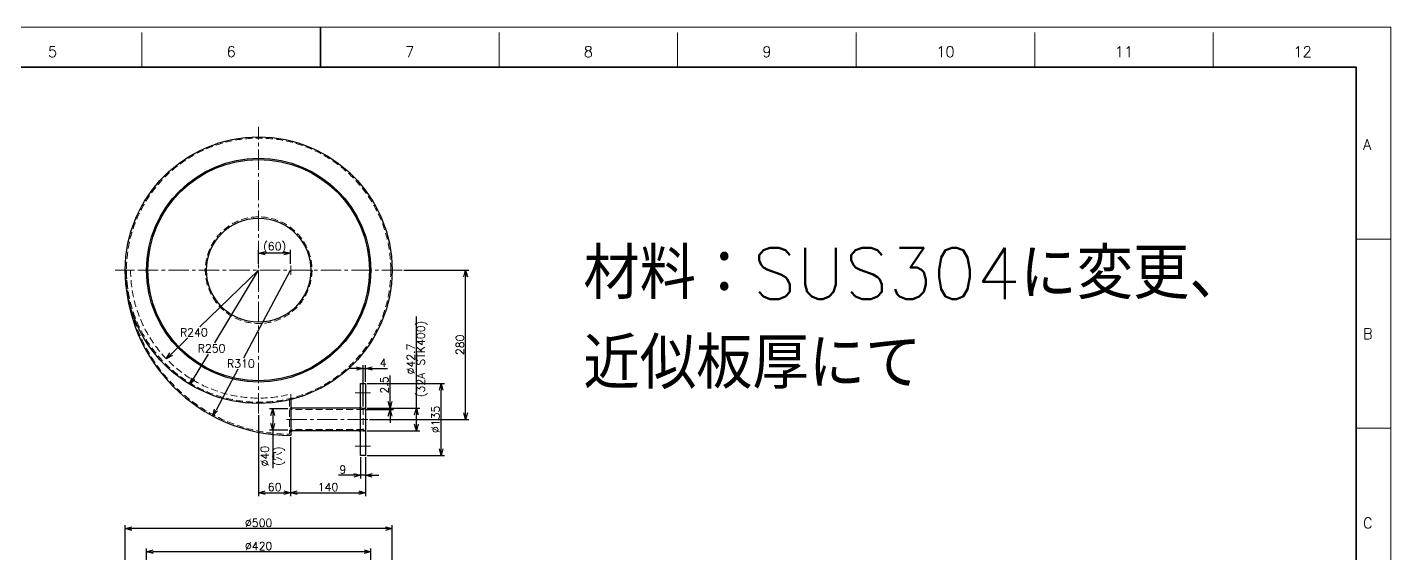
# Model space of a CAD drawing. Header units: millimetres. Extents: x 0 to 4141, y -24 to 2915.
# Drawn here: x 1586 to 4141, y 1927 to 2915 of the extents above; entities that cross this region are included whole.
import ezdxf
from ezdxf.enums import TextEntityAlignment as Align

# ---------------------------------------------------------------- set-up
doc = ezdxf.new("R2010")
doc.units = ezdxf.units.MM
doc.header["$LTSCALE"] = 2
doc.header["$PDMODE"] = 99
doc.header["$PDSIZE"] = 1
doc.linetypes.add('CENTER2', pattern=[28.575, 19.05, -3.175, 3.175, -3.175])
doc.linetypes.add('HIDDEN', pattern=[9.525, 6.35, -3.175])
for name, color, linetype, lineweight in [('04_HIDDEN', 2, 'HIDDEN', 13), ('05_CENTER', 4, 'CENTER2', 13), ('07_TEXT', 3, 'Continuous', 13), ('08_DIM', 3, 'Continuous', 13), ('90_FRAME', 5, 'Continuous', 35)]:
    doc.layers.add(name, color=color, linetype=linetype, lineweight=lineweight)
doc.layers.add('91_BLANK', color=5, linetype='Continuous', lineweight=0, plot=False)
doc.styles.add('KSS_TXT', font='txt.shx', dxfattribs={"bigfont": 'extfont2.shx'})
doc.dimstyles.new('KSS_DIM', dxfattribs={"dimscale": 5, "dimtxt": 3, "dimasz": 2.5, "dimexe": 1.25, "dimexo": 0.625, "dimtad": 1, "dimdsep": 46, "dimtxsty": 'KSS_TXT', "dimblk": 'OPEN30', "dimcen": 0, "dimazin": 2, "dimtfac": 0.75, "dimtmove": 0, "dimatfit": 3, "dimldrblk": 'OPEN30', "dimfxl": 1.25, "dimtolj": 1, "dimarcsym": 0})
doc.dimstyles.new('KSS_DIM$4', dxfattribs={"dimscale": 5, "dimtxt": 3, "dimasz": 2.5, "dimexe": 1.25, "dimexo": 0.625, "dimtad": 1, "dimtih": 1, "dimtoh": 1, "dimdsep": 46, "dimtxsty": 'KSS_TXT', "dimblk": 'OPEN30', "dimcen": 0, "dimse1": 1, "dimazin": 2, "dimtfac": 0.75, "dimtofl": 0, "dimtmove": 0, "dimatfit": 3, "dimldrblk": 'OPEN30', "dimfxl": 1.25, "dimtolj": 1, "dimarcsym": 0})

# ---------------------------------------------------------------- blocks, each defined once
blk = doc.blocks.new('_Open30')
at = {"color": 0, "linetype": 'ByBlock', "lineweight": -2}
for p, q in [((-1, 0.27), (0, 0)), ((0, 0), (-1, -0.27)), ((0, 0), (-1, 0))]:
    blk.add_line(p, q, dxfattribs=at)
blk = doc.blocks.new('*D157')
at = {"layer": '08_DIM', "color": 0, "lineweight": -2, "transparency": 16777216}
for p, q in [((1809.4, 1858.8), (1809.4, 1936.9)), ((2216.9, 1930.7), (1821.9, 1930.7)), ((2229.4, 1858.8), (2229.4, 1936.9))]:
    blk.add_line(p, q, dxfattribs=at)
at = {"layer": 'Defpoints', "color": 0, "transparency": 16777216}
for p in [(1809.4, 1930.7), (1809.4, 1855.7), (2229.4, 1855.7)]:
    blk.add_point(p, dxfattribs=at)
at = {"layer": '08_DIM', "color": 0, "lineweight": -2, "transparency": 16777216, "xscale": 12.5, "yscale": 12.5, "zscale": 12.5, "rotation": 180}
blk.add_blockref('_Open30', (1809.4, 1930.7), dxfattribs=at)
at = {"layer": '08_DIM', "color": 0, "lineweight": -2, "transparency": 16777216, "xscale": 12.5, "yscale": 12.5, "zscale": 12.5}
blk.add_blockref('_Open30', (2229.4, 1930.7), dxfattribs=at)
at = {"layer": '08_DIM', "color": 0, "transparency": 16777216, "insert": (2019.4, 1941.3), "char_height": 15, "attachment_point": 5, "style": 'KSS_TXT'}
blk.add_mtext('\\A1;\\A1;%%c420', dxfattribs=at)
blk = doc.blocks.new('*D158')
at = {"layer": '08_DIM', "color": 0, "lineweight": -2, "transparency": 16777216}
for p, q in [((1769.4, 1808.8), (1769.4, 1980.3)), ((2256.9, 1974.1), (1781.9, 1974.1)), ((2269.4, 1808.8), (2269.4, 1980.3))]:
    blk.add_line(p, q, dxfattribs=at)
at = {"layer": 'Defpoints', "color": 0, "transparency": 16777216}
for p in [(1769.4, 1974.1), (1769.4, 1805.7), (2269.4, 1805.7)]:
    blk.add_point(p, dxfattribs=at)
at = {"layer": '08_DIM', "color": 0, "lineweight": -2, "transparency": 16777216, "xscale": 12.5, "yscale": 12.5, "zscale": 12.5, "rotation": 180}
blk.add_blockref('_Open30', (1769.4, 1974.1), dxfattribs=at)
at = {"layer": '08_DIM', "color": 0, "lineweight": -2, "transparency": 16777216, "xscale": 12.5, "yscale": 12.5, "zscale": 12.5}
blk.add_blockref('_Open30', (2269.4, 1974.1), dxfattribs=at)
at = {"layer": '08_DIM', "color": 0, "transparency": 16777216, "insert": (2019.4, 1984.7), "char_height": 15, "attachment_point": 5, "style": 'KSS_TXT'}
blk.add_mtext('\\A1;\\A1;%%c500', dxfattribs=at)
blk = doc.blocks.new('*D159')
at = {"layer": '08_DIM', "color": 0, "lineweight": -2, "transparency": 16777216}
for p, q in [((2019.4, 2186.7), (2019.4, 2035)), ((2079.4, 2145.7), (2079.4, 2035)), ((2031.9, 2041.3), (2066.9, 2041.3))]:
    blk.add_line(p, q, dxfattribs=at)
at = {"layer": 'Defpoints', "color": 0, "transparency": 16777216}
for p in [(2019.4, 2189.8), (2079.4, 2148.8), (2079.4, 2041.3)]:
    blk.add_point(p, dxfattribs=at)
at = {"layer": '08_DIM', "color": 0, "lineweight": -2, "transparency": 16777216, "xscale": 12.5, "yscale": 12.5, "zscale": 12.5, "rotation": 180}
blk.add_blockref('_Open30', (2019.4, 2041.3), dxfattribs=at)
at = {"layer": '08_DIM', "color": 0, "lineweight": -2, "transparency": 16777216, "xscale": 12.5, "yscale": 12.5, "zscale": 12.5}
blk.add_blockref('_Open30', (2079.4, 2041.3), dxfattribs=at)
at = {"layer": '08_DIM', "color": 0, "transparency": 16777216, "insert": (2049.4, 2051.9), "char_height": 15, "attachment_point": 5, "style": 'KSS_TXT'}
blk.add_mtext('\\A1;60', dxfattribs=at)
blk = doc.blocks.new('*D160')
at = {"layer": '08_DIM', "color": 0, "lineweight": -2, "transparency": 16777216}
for p, q in [((2079.4, 2145.7), (2079.4, 2035)), ((2219.4, 2108.2), (2219.4, 2035)), ((2091.9, 2041.3), (2206.9, 2041.3))]:
    blk.add_line(p, q, dxfattribs=at)
at = {"layer": 'Defpoints', "color": 0, "transparency": 16777216}
for p in [(2079.4, 2148.8), (2219.4, 2111.3), (2219.4, 2041.3)]:
    blk.add_point(p, dxfattribs=at)
at = {"layer": '08_DIM', "color": 0, "lineweight": -2, "transparency": 16777216, "xscale": 12.5, "yscale": 12.5, "zscale": 12.5, "rotation": 180}
blk.add_blockref('_Open30', (2079.4, 2041.3), dxfattribs=at)
at = {"layer": '08_DIM', "color": 0, "lineweight": -2, "transparency": 16777216, "xscale": 12.5, "yscale": 12.5, "zscale": 12.5}
blk.add_blockref('_Open30', (2219.4, 2041.3), dxfattribs=at)
at = {"layer": '08_DIM', "color": 0, "transparency": 16777216, "insert": (2149.4, 2051.9), "char_height": 15, "attachment_point": 5, "style": 'KSS_TXT'}
blk.add_mtext('\\A1;140', dxfattribs=at)
blk = doc.blocks.new('*D161')
at = {"layer": '08_DIM', "color": 0, "lineweight": -2, "transparency": 16777216}
for p, q in [((2315, 2200.2), (2315, 2371.7)), ((2222.6, 2200.2), (2321.3, 2200.2)), ((2315, 2170), (2315, 2187.7)), ((2222.6, 2157.5), (2321.3, 2157.5))]:
    blk.add_line(p, q, dxfattribs=at)
at = {"layer": 'Defpoints', "color": 0, "transparency": 16777216}
for p in [(2219.4, 2200.2), (2315, 2200.2), (2219.4, 2157.5)]:
    blk.add_point(p, dxfattribs=at)
at = {"layer": '08_DIM', "color": 0, "lineweight": -2, "transparency": 16777216, "xscale": 12.5, "yscale": 12.5, "zscale": 12.5}
for p, rotation in [((2315, 2200.2), 90), ((2315, 2157.5), 270)]:
    blk.add_blockref('_Open30', p, dxfattribs=dict(at, rotation=rotation))
at = {"layer": '08_DIM', "color": 0, "transparency": 16777216, "char_height": 15, "attachment_point": 5, "rotation": 90, "style": 'KSS_TXT'}
for s, insert in [('\\A1;(32A STK400)', (2325.7, 2292.2)), ('\\A1;\\A1;%%c42.7', (2304.4, 2292.2))]:
    blk.add_mtext(s, dxfattribs=dict(at, insert=insert))
blk = doc.blocks.new('*D162')
at = {"layer": '08_DIM', "color": 0, "lineweight": -2, "transparency": 16777216}
for p, q in [((2222.6, 2246.3), (2367.8, 2246.3)), ((2361.5, 2123.8), (2361.5, 2233.8)), ((2222.6, 2111.3), (2367.8, 2111.3))]:
    blk.add_line(p, q, dxfattribs=at)
at = {"layer": 'Defpoints', "color": 0, "transparency": 16777216}
for p in [(2219.4, 2246.3), (2361.5, 2246.3), (2219.4, 2111.3)]:
    blk.add_point(p, dxfattribs=at)
at = {"layer": '08_DIM', "color": 0, "lineweight": -2, "transparency": 16777216, "xscale": 12.5, "yscale": 12.5, "zscale": 12.5}
for p, rotation in [((2361.5, 2246.3), 90), ((2361.5, 2111.3), 270)]:
    blk.add_blockref('_Open30', p, dxfattribs=dict(at, rotation=rotation))
at = {"layer": '08_DIM', "color": 0, "transparency": 16777216, "insert": (2350.9, 2178.8), "char_height": 15, "attachment_point": 5, "rotation": 90, "style": 'KSS_TXT'}
blk.add_mtext('\\A1;\\A1;%%c135', dxfattribs=at)
blk = doc.blocks.new('*D163')
at = {"layer": '08_DIM', "color": 0, "lineweight": -2, "transparency": 16777216}
for p, q in [((2291.6, 2458.8), (2413.5, 2458.8)), ((2407.3, 2191.3), (2407.3, 2446.3)), ((2227.2, 2178.8), (2413.5, 2178.8))]:
    blk.add_line(p, q, dxfattribs=at)
at = {"layer": 'Defpoints', "color": 0, "transparency": 16777216}
for p in [(2288.4, 2458.8), (2407.3, 2458.8), (2224.1, 2178.8)]:
    blk.add_point(p, dxfattribs=at)
at = {"layer": '08_DIM', "color": 0, "lineweight": -2, "transparency": 16777216, "xscale": 12.5, "yscale": 12.5, "zscale": 12.5}
for p, rotation in [((2407.3, 2458.8), 90), ((2407.3, 2178.8), 270)]:
    blk.add_blockref('_Open30', p, dxfattribs=dict(at, rotation=rotation))
at = {"layer": '08_DIM', "color": 0, "transparency": 16777216, "insert": (2396.7, 2318.8), "char_height": 15, "attachment_point": 5, "rotation": 90, "style": 'KSS_TXT'}
blk.add_mtext('\\A1;280', dxfattribs=at)
blk = doc.blocks.new('*D164')
at = {"layer": '08_DIM', "color": 0, "lineweight": -2, "transparency": 16777216}
for p, q in [((2210.4, 2108.2), (2210.4, 2067.9)), ((2219.4, 2108.2), (2219.4, 2067.9)), ((2197.9, 2074.1), (2169.2, 2074.1)), ((2219.4, 2074.1), (2210.4, 2074.1)), ((2231.9, 2074.1), (2244.4, 2074.1))]:
    blk.add_line(p, q, dxfattribs=at)
at = {"layer": 'Defpoints', "color": 0, "transparency": 16777216}
for p in [(2210.4, 2111.3), (2219.4, 2111.3), (2210.4, 2074.1)]:
    blk.add_point(p, dxfattribs=at)
at = {"layer": '08_DIM', "color": 0, "lineweight": -2, "transparency": 16777216, "xscale": 12.5, "yscale": 12.5, "zscale": 12.5}
blk.add_blockref('_Open30', (2210.4, 2074.1), dxfattribs=at)
at = {"layer": '08_DIM', "color": 0, "lineweight": -2, "transparency": 16777216, "xscale": 12.5, "yscale": 12.5, "zscale": 12.5, "rotation": 180}
blk.add_blockref('_Open30', (2219.4, 2074.1), dxfattribs=at)
at = {"layer": '08_DIM', "color": 0, "transparency": 16777216, "insert": (2177.3, 2084.8), "char_height": 15, "attachment_point": 5, "style": 'KSS_TXT'}
blk.add_mtext('\\A1;9', dxfattribs=at)
blk = doc.blocks.new('*D165')
at = {"layer": '08_DIM', "color": 0, "lineweight": -2, "transparency": 16777216}
for p, q in [((2265.7, 2212.7), (2265.7, 2261.4)), ((2218.6, 2197.7), (2271.9, 2197.7)), ((2222.6, 2200.2), (2271.9, 2200.2)), ((2265.7, 2197.7), (2265.7, 2200.2)), ((2265.7, 2185.2), (2265.7, 2172.7))]:
    blk.add_line(p, q, dxfattribs=at)
at = {"layer": 'Defpoints', "color": 0, "transparency": 16777216}
for p in [(2215.4, 2197.7), (2219.4, 2200.2), (2265.7, 2200.2)]:
    blk.add_point(p, dxfattribs=at)
at = {"layer": '08_DIM', "color": 0, "lineweight": -2, "transparency": 16777216, "xscale": 12.5, "yscale": 12.5, "zscale": 12.5}
for p, rotation in [((2265.7, 2200.2), 270), ((2265.7, 2197.7), 90)]:
    blk.add_blockref('_Open30', p, dxfattribs=dict(at, rotation=rotation))
at = {"layer": '08_DIM', "color": 0, "transparency": 16777216, "insert": (2255, 2243.3), "char_height": 15, "attachment_point": 5, "rotation": 90, "style": 'KSS_TXT'}
blk.add_mtext('\\A1;2.5', dxfattribs=at)
blk = doc.blocks.new('*D166')
at = {"layer": '08_DIM', "color": 0, "lineweight": -2, "transparency": 16777216}
for p, q in [((2202.9, 2274.4), (2190.4, 2274.4)), ((2215.4, 2203.3), (2215.4, 2280.7)), ((2215.4, 2274.4), (2219.4, 2274.4)), ((2219.4, 2249.5), (2219.4, 2280.7)), ((2231.9, 2274.4), (2260.7, 2274.4))]:
    blk.add_line(p, q, dxfattribs=at)
at = {"layer": 'Defpoints', "color": 0, "transparency": 16777216}
for p in [(2219.4, 2274.4), (2219.4, 2246.3), (2215.4, 2200.2)]:
    blk.add_point(p, dxfattribs=at)
at = {"layer": '08_DIM', "color": 0, "lineweight": -2, "transparency": 16777216, "xscale": 12.5, "yscale": 12.5, "zscale": 12.5}
blk.add_blockref('_Open30', (2215.4, 2274.4), dxfattribs=at)
at = {"layer": '08_DIM', "color": 0, "lineweight": -2, "transparency": 16777216, "xscale": 12.5, "yscale": 12.5, "zscale": 12.5, "rotation": 180}
blk.add_blockref('_Open30', (2219.4, 2274.4), dxfattribs=at)
at = {"layer": '08_DIM', "color": 0, "transparency": 16777216, "insert": (2252.6, 2285), "char_height": 15, "attachment_point": 5, "style": 'KSS_TXT'}
blk.add_mtext('\\A1;4', dxfattribs=at)
blk = doc.blocks.new('*D175')
at = {"layer": '08_DIM', "color": 0, "lineweight": -2, "transparency": 16777216}
for p, q in [((1991.7, 2294.2), (2079.4, 2458.8)), ((1980.4, 2273), (1939.5, 2196.3))]:
    blk.add_line(p, q, dxfattribs=at)
at = {"layer": 'Defpoints', "color": 0, "transparency": 16777216}
for p in [(2079.4, 2458.8), (1933.6, 2185.3)]:
    blk.add_point(p, dxfattribs=at)
at = {"layer": '08_DIM', "color": 0, "lineweight": -2, "transparency": 16777216, "xscale": 12.5, "yscale": 12.5, "zscale": 12.5, "rotation": 241.9411361155218}
blk.add_blockref('_Open30', (1933.6, 2185.3), dxfattribs=at)
at = {"layer": '08_DIM', "color": 0, "transparency": 16777216, "insert": (1986.1, 2283.6), "char_height": 15, "attachment_point": 5, "style": 'KSS_TXT'}
blk.add_mtext('\\A1;R310', dxfattribs=at)
blk = doc.blocks.new('*D176')
at = {"layer": '08_DIM', "color": 0, "lineweight": -2, "transparency": 16777216}
for p, q in [((1909.1, 2352.8), (2019.4, 2458.8)), ((1887, 2331.6), (1855.4, 2301.2))]:
    blk.add_line(p, q, dxfattribs=at)
at = {"layer": 'Defpoints', "color": 0, "transparency": 16777216}
for p in [(2019.4, 2458.8), (1846.4, 2292.6)]:
    blk.add_point(p, dxfattribs=at)
at = {"layer": '08_DIM', "color": 0, "lineweight": -2, "transparency": 16777216, "xscale": 12.5, "yscale": 12.5, "zscale": 12.5, "rotation": 223.8546304605458}
blk.add_blockref('_Open30', (1846.4, 2292.6), dxfattribs=at)
at = {"layer": '08_DIM', "color": 0, "transparency": 16777216, "insert": (1898, 2342.2), "char_height": 15, "attachment_point": 5, "style": 'KSS_TXT'}
blk.add_mtext('\\A1;R240', dxfattribs=at)
blk = doc.blocks.new('*D177')
at = {"layer": '08_DIM', "color": 0, "lineweight": -2, "transparency": 16777216}
for p, q in [((2019.4, 2470.9), (2019.4, 2496.9)), ((2066.9, 2490.7), (2031.9, 2490.7)), ((2079.4, 2470.9), (2079.4, 2496.9))]:
    blk.add_line(p, q, dxfattribs=at)
at = {"layer": 'Defpoints', "color": 0, "transparency": 16777216}
for p in [(2019.4, 2490.7), (2019.4, 2467.8), (2079.4, 2467.8)]:
    blk.add_point(p, dxfattribs=at)
at = {"layer": '08_DIM', "color": 0, "lineweight": -2, "transparency": 16777216, "xscale": 12.5, "yscale": 12.5, "zscale": 12.5, "rotation": 180}
blk.add_blockref('_Open30', (2019.4, 2490.7), dxfattribs=at)
at = {"layer": '08_DIM', "color": 0, "lineweight": -2, "transparency": 16777216, "xscale": 12.5, "yscale": 12.5, "zscale": 12.5}
blk.add_blockref('_Open30', (2079.4, 2490.7), dxfattribs=at)
at = {"layer": '08_DIM', "color": 0, "transparency": 16777216, "insert": (2049.4, 2501.3), "char_height": 15, "attachment_point": 5, "style": 'KSS_TXT'}
blk.add_mtext('\\A1;(60)', dxfattribs=at)
blk = doc.blocks.new('*D178')
at = {"layer": '08_DIM', "color": 0, "lineweight": -2, "transparency": 16777216}
for p, q in [((2074, 2198.8), (2039.7, 2198.8)), ((2045.9, 2186.3), (2045.9, 2171.3)), ((2074, 2158.8), (2039.7, 2158.8)), ((2045.9, 2158.8), (2045.9, 2087.7))]:
    blk.add_line(p, q, dxfattribs=at)
at = {"layer": 'Defpoints', "color": 0, "transparency": 16777216}
for p in [(2077.1, 2198.8), (2045.9, 2158.8), (2077.1, 2158.8)]:
    blk.add_point(p, dxfattribs=at)
at = {"layer": '08_DIM', "color": 0, "lineweight": -2, "transparency": 16777216, "xscale": 12.5, "yscale": 12.5, "zscale": 12.5}
for p, rotation in [((2045.9, 2198.8), 90), ((2045.9, 2158.8), 270)]:
    blk.add_blockref('_Open30', p, dxfattribs=dict(at, rotation=rotation))
at = {"layer": '08_DIM', "color": 0, "transparency": 16777216, "insert": (2045.9, 2109.9), "char_height": 15, "attachment_point": 5, "rotation": 90, "style": 'KSS_TXT'}
blk.add_mtext('\\A1;\\A1;%%c40\\P(穴)', dxfattribs=at)
blk = doc.blocks.new('*D179')
at = {"layer": '08_DIM', "color": 0, "lineweight": -2, "transparency": 16777216}
for p, q in [((1937.6, 2322.8), (2019.4, 2458.8)), ((1924.8, 2301.5), (1897, 2255.3))]:
    blk.add_line(p, q, dxfattribs=at)
at = {"layer": 'Defpoints', "color": 0, "transparency": 16777216}
for p in [(2019.4, 2458.8), (1890.6, 2244.6)]:
    blk.add_point(p, dxfattribs=at)
at = {"layer": '08_DIM', "color": 0, "lineweight": -2, "transparency": 16777216, "xscale": 12.5, "yscale": 12.5, "zscale": 12.5, "rotation": 238.9724789296532}
blk.add_blockref('_Open30', (1890.6, 2244.6), dxfattribs=at)
at = {"layer": '08_DIM', "color": 0, "transparency": 16777216, "insert": (1931.2, 2312.1), "char_height": 15, "attachment_point": 5, "style": 'KSS_TXT'}
blk.add_mtext('\\A1;R250', dxfattribs=at)

msp = doc.modelspace()

# ---------------------------------------------------------------- linework, layer by layer
at = {"color": 0}
for p, q in [((2079.446, 2216.143), (2079.446, 2148.836)), ((2210.446, 2200.186), (2079.446, 2200.186)), ((2210.446, 2157.486), (2079.446, 2157.486))]:
    msp.add_line(p, q, dxfattribs=at)
msp.add_lwpolyline([(2210.446, 2246.336), (2219.446, 2246.336), (2219.446, 2111.336), (2210.446, 2111.336)], close=True, dxfattribs=at)
at = {"color": 3}
for points in [[(2079.446, 2200.186), (2081.946, 2200.186), (2081.946, 2200.186), (2079.446, 2202.686)], [(2210.446, 2200.186), (2207.946, 2200.186), (2207.946, 2200.186), (2210.446, 2202.686)], [(2215.446, 2200.186), (2217.946, 2200.186), (2217.946, 2200.186), (2215.446, 2197.686)], [(2079.446, 2157.486), (2081.946, 2157.486), (2081.946, 2157.486), (2079.446, 2154.986)], [(2210.446, 2157.486), (2207.946, 2157.486), (2207.946, 2157.486), (2210.446, 2154.986)], [(2215.446, 2157.486), (2217.946, 2157.486), (2217.946, 2157.486), (2215.446, 2159.986)]]:
    msp.add_lwpolyline(points, close=True, dxfattribs=at)
at = {"color": 0}
for radius in [250, 210, 207.7, 97.7]:
    msp.add_circle((2019.446, 2458.836), radius, dxfattribs=at)
msp.add_arc((2079.446, 2458.836), 310, 180, 270, dxfattribs=at)
at = {"layer": '04_HIDDEN'}
for p, q in [((1769.446, 2458.836), (1779.446, 2458.836)), ((2079.446, 2216.143), (2079.446, 2226.457)), ((2077.146, 2215.585), (2077.146, 2151.144)), ((2079.446, 2198.836), (2077.146, 2198.836)), ((2215.446, 2197.686), (2079.446, 2197.686)), ((2210.446, 2200.186), (2219.446, 2200.186)), ((2215.446, 2200.186), (2215.446, 2157.486)), ((2079.446, 2158.836), (2077.146, 2158.836)), ((2077.146, 2148.849), (2077.146, 2148.836)), ((2215.446, 2159.986), (2079.446, 2159.986)), ((2210.446, 2157.486), (2219.446, 2157.486))]:
    msp.add_line(p, q, dxfattribs=at)
for radius in [247.7, 100]:
    msp.add_circle((2019.446, 2458.836), radius, dxfattribs=at)
for centre, radius, end in [((2079.446, 2458.836), 307.7, 269.571721), ((2019.446, 2458.836), 240, 284.477512)]:
    msp.add_arc(centre, radius, 180, end, dxfattribs=at)
at = {"layer": '05_CENTER'}
for p, q in [((2019.446, 2189.844), (2019.446, 2727.828)), ((2288.438, 2458.836), (1750.454, 2458.836)), ((2079.446, 2449.866), (2079.446, 2467.805)), ((2200.497, 2228.836), (2229.027, 2228.836)), ((2224.071, 2178.836), (2071.356, 2178.836)), ((2200.497, 2128.836), (2229.027, 2128.836))]:
    msp.add_line(p, q, dxfattribs=at)
at = {"layer": '90_FRAME'}
msp.add_line((2135.212, 2914.599), (2135.212, 2839.789), dxfattribs=at)
at = {"layer": '90_FRAME', "color": 4, "lineweight": 13}
for p, q in [((1800.545, 2839.789), (1800.545, 2904.599)), ((2469.879, 2839.789), (2469.879, 2904.599)), ((2804.546, 2839.789), (2804.546, 2904.599)), ((3139.213, 2839.789), (3139.213, 2904.599)), ((3473.88, 2839.789), (3473.88, 2904.599)), ((3808.547, 2839.789), (3808.547, 2904.599)), ((4141.004, 2517.113), (4076.195, 2517.113)), ((4141.004, 2162.127), (4076.195, 2162.127))]:
    msp.add_line(p, q, dxfattribs=at)
at = {"layer": '90_FRAME'}
msp.add_lwpolyline([(194.23, 64.52), (4076.195, 64.52), (4076.195, 2839.789), (194.23, 2839.789)], close=True, dxfattribs=at)
at = {"layer": '91_BLANK'}
msp.add_lwpolyline([(0, 0), (4141.004, 0), (4141.004, 2914.599), (0, 2914.599)], close=True, dxfattribs=at)

# ---------------------------------------------------------------- texts
at = {"layer": '07_TEXT', "color": 1, "char_height": 96, "attachment_point": 1, "style": 'KSS_TXT'}
for s, insert in [('材料：SUS304に変更、', (2627.992, 2500.726)), ('近似板厚にて', (2627.992, 2332.464))]:
    msp.add_mtext(s, dxfattribs=dict(at, insert=insert))
at = {"layer": '90_FRAME', "color": 0, "lineweight": 13, "style": 'KSS_TXT'}
for s, p in [('5', (1633.212, 2852.698)), ('6', (1967.879, 2852.698)), ('7', (2302.546, 2852.698)), ('8', (2637.213, 2852.698)), ('9', (2971.88, 2852.698)), ('10', (3306.547, 2852.698)), ('11', (3641.214, 2852.698)), ('12', (3975.881, 2852.698))]:
    msp.add_text(s, height=20, dxfattribs=at).set_placement(p, align=Align.BOTTOM_CENTER)
for s, p in [('A', (4089.078, 2694.606)), ('B', (4089.078, 2339.62)), ('C', (4089.078, 1984.634))]:
    msp.add_text(s, height=20, dxfattribs=at).set_placement(p, align=Align.MIDDLE_LEFT)

# ---------------------------------------------------------------- dimensions: what is measured, and where the dimension line sits
at = {"layer": '08_DIM'}
for base, p1, p2, text, picture, middle in [((2019.446, 2490.685), (2079.446, 2467.805), (2019.446, 2467.805), '(<>)', '*D177', (2049.446, 2501.31)), ((1769.446, 1974.056), (2269.446, 1805.714), (1769.446, 1805.714), '\\A1;%%c<>', '*D158', (2019.446, 1984.691)), ((1809.446, 1930.673), (2229.446, 1855.714), (1809.446, 1855.714), '\\A1;%%c<>', '*D157', (2019.446, 1941.298))]:
    dim = msp.add_linear_dim(base=base, p1=p1, p2=p2, text=text, dimstyle='KSS_DIM', dxfattribs=at)
    dim.commit()
    dim.dimension.update_dxf_attribs({"geometry": picture, "text_midpoint": middle})
for center, mpoint, picture, middle in [((2019.446, 2458.836), (1846.382, 2292.556), '*D176', (1898.037, 2342.186)), ((2019.446, 2458.836), (1890.584, 2244.606), '*D179', (1931.196, 2312.122)), ((2079.446, 2458.836), (1933.629, 2185.272), '*D175', (1986.054, 2283.625))]:
    dim = msp.add_radius_dim(center=center, mpoint=mpoint, dimstyle='KSS_DIM$4', override={"dimpost": 'R<>', "dimtix": 1, "dimatfit": 2}, dxfattribs=at)
    dim.commit()
    dim.dimension.update_dxf_attribs({"geometry": picture, "text_midpoint": middle, "dimtype": 164})
for base, p1, p2, picture, middle in [((2407.278, 2458.836), (2224.071, 2178.836), (2288.438, 2458.836), '*D163', (2396.653, 2318.836)), ((2265.669, 2200.186), (2215.446, 2197.686), (2219.446, 2200.186), '*D165', (2255.033, 2243.311))]:
    dim = msp.add_linear_dim(base=base, p1=p1, p2=p2, angle=90, dimstyle='KSS_DIM', dxfattribs=at)
    dim.commit()
    dim.dimension.update_dxf_attribs({"geometry": picture, "text_midpoint": middle})
for base, p1, p2, override, picture, middle in [((2315.038, 2200.186), (2219.446, 2157.486), (2219.446, 2200.186), {"dimpost": '\\X(32A STK400)'}, '*D161', (2304.413, 2292.186)), ((2361.523, 2246.336), (2219.446, 2111.336), (2219.446, 2246.336), {"dimtxsty": 'KSS_TXT', "dimtfill": 0, "dimtfillclr": 0}, '*D162', (2350.888, 2178.836))]:
    dim = msp.add_linear_dim(base=base, p1=p1, p2=p2, angle=90, text='\\A1;%%c<>', dimstyle='KSS_DIM', override=override, dxfattribs=at)
    dim.commit()
    dim.dimension.update_dxf_attribs({"geometry": picture, "text_midpoint": middle})
for base, p1, p2, picture, middle in [((2219.446, 2274.403), (2215.446, 2200.186), (2219.446, 2246.336), '*D166', (2252.571, 2285.028)), ((2079.446, 2041.266), (2019.446, 2189.844), (2079.446, 2148.836), '*D159', (2049.446, 2051.891)), ((2219.446, 2041.266), (2079.446, 2148.836), (2219.446, 2111.336), '*D160', (2149.446, 2051.891)), ((2210.446, 2074.149), (2219.446, 2111.336), (2210.446, 2111.336), '*D164', (2177.321, 2084.774))]:
    dim = msp.add_linear_dim(base=base, p1=p1, p2=p2, dimstyle='KSS_DIM', dxfattribs=at)
    dim.commit()
    dim.dimension.update_dxf_attribs({"geometry": picture, "text_midpoint": middle})
dim = msp.add_linear_dim(base=(2045.923, 2158.836), p1=(2077.146, 2198.836), p2=(2077.146, 2158.836), angle=90, text='\\A1;%%c<>', dimstyle='KSS_DIM', override={"dimpost": '\\X(穴)', "dimtxsty": 'KSS_TXT', "dimtfill": 0, "dimtfillclr": 0}, dxfattribs=at)
dim.commit()
dim.dimension.update_dxf_attribs({"geometry": '*D178', "text_midpoint": (2045.923, 2109.906), "dimtype": 160})

doc.saveas('drawing.dxf')
